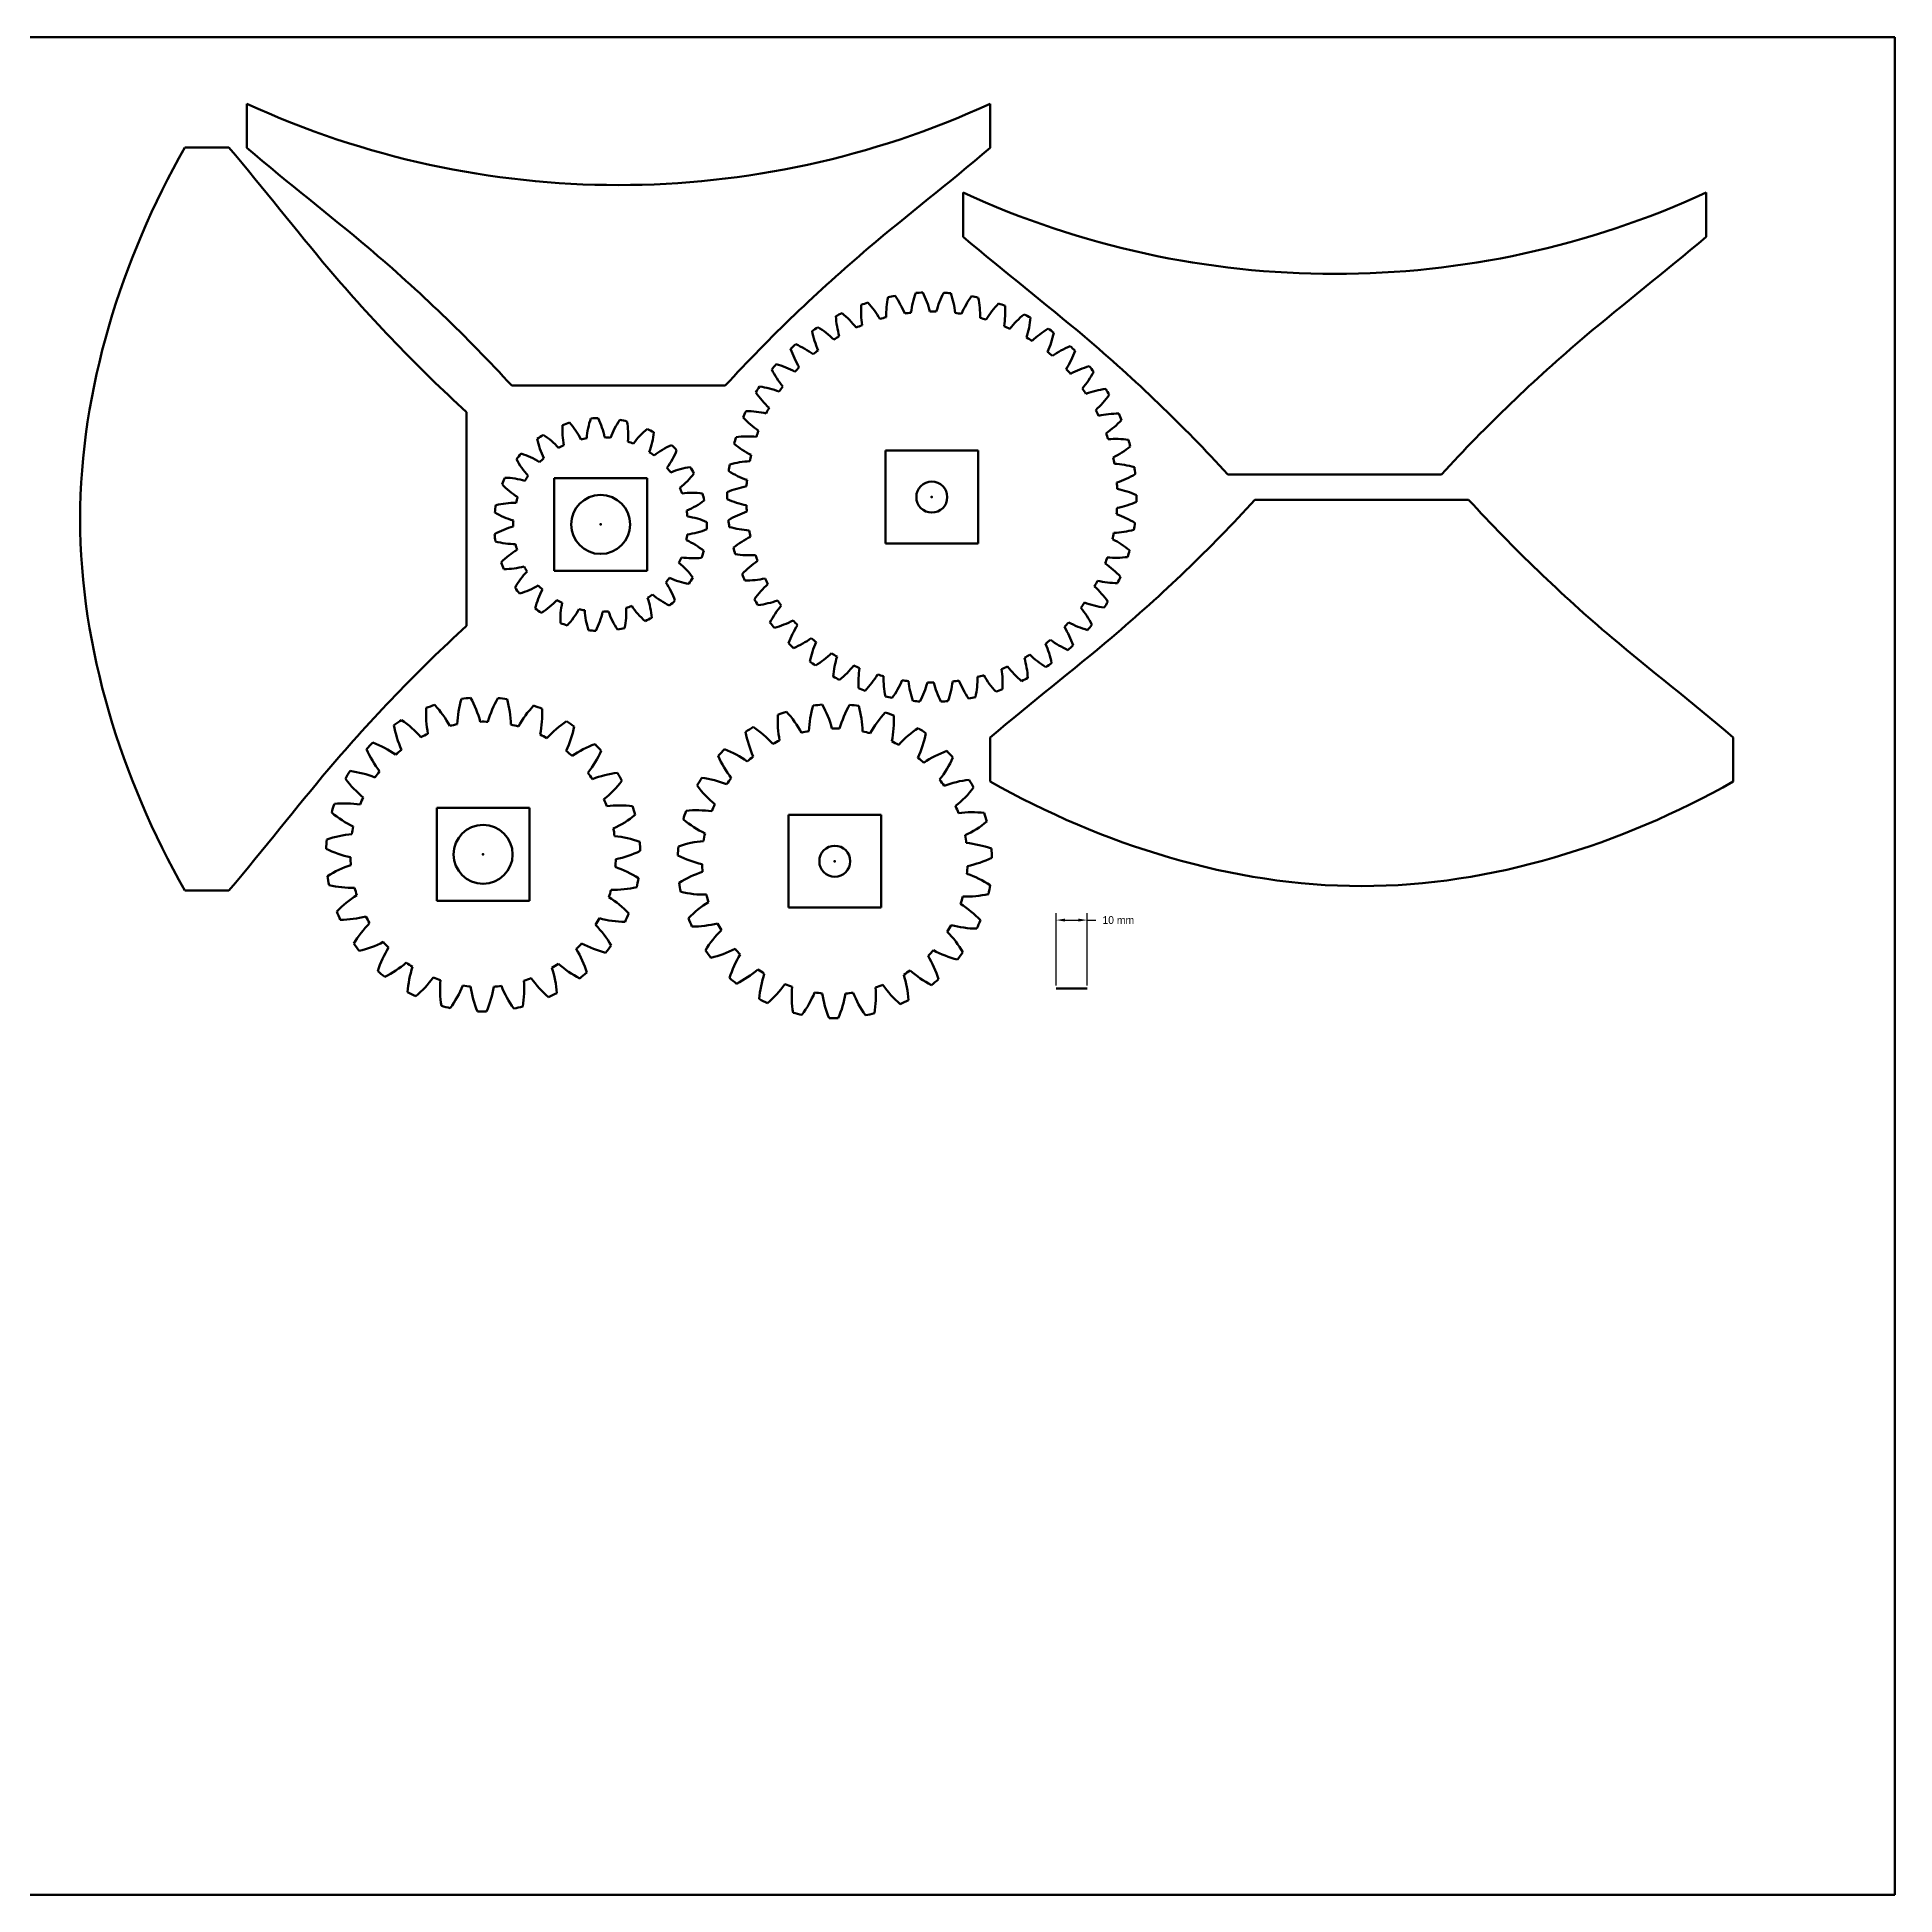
# Model space of a CAD drawing. Header units: millimetres. Extents: x -1406 to -206, y -702 to -102.
# Drawn here: x -806 to -206, y -702 to -102 of the extents above; entities that cross this region are included whole.
import ezdxf

# ---------------------------------------------------------------- set-up
doc = ezdxf.new("R2010")
doc.units = ezdxf.units.MM
doc.layers.add('Dimension', color=7, linetype='Continuous', true_color=0xffffff)
doc.layers.add('Layer1', color=3, linetype='Continuous', true_color=0x00ff00)
doc.dimstyles.new('RotatedDim1', dxfattribs={"dimtxt": 2.506, "dimasz": 2.837078, "dimexe": 2.2733, "dimexo": 0.90932, "dimtad": 0, "dimdec": 3, "dimtxsty": 'Standard', "dimcen": 2.5, "dimadec": 0, "dimazin": 0, "dimtfac": 1, "dimtdec": 3, "dimtmove": 0, "dimatfit": 3, "dimfxl": 1, "dimtzin": 0, "dimarcsym": 0})

# ---------------------------------------------------------------- blocks, each defined once
blk = doc.blocks.new('*D1')
at = {"layer": 'Defpoints', "color": 0}
for p in [(-466.47, -386.81), (-476.47, -408.86), (-466.47, -408.86)]:
    blk.add_point(p, dxfattribs=at)
at = {"layer": 'Dimension', "color": 0, "lineweight": -2, "ltscale": 25.4}
for p, q in [((-476.47, -407.95), (-476.47, -384.53)), ((-473.63, -386.81), (-469.31, -386.81)), ((-466.47, -407.95), (-466.47, -384.53)), ((-466.47, -386.81), (-463.63, -386.81))]:
    blk.add_line(p, q, dxfattribs=at)
at = {"layer": 'Dimension', "color": 0}
for points in [[(-473.63, -386.33), (-473.63, -387.28), (-476.47, -386.81)], [(-469.31, -387.28), (-469.31, -386.33), (-466.47, -386.81)]]:
    blk.add_solid(points, dxfattribs=at)
at = {"layer": 'Dimension', "color": 0, "lineweight": 106, "insert": (-456.39, -386.81), "char_height": 2.506, "attachment_point": 5}
blk.add_mtext('10 mm', dxfattribs=at)

msp = doc.modelspace()

# ---------------------------------------------------------------- linework, layer by layer
at = {"layer": 'Layer1', "color": 150, "lineweight": 106, "ltscale": 25.4, "true_color": 0x288cf0}
for p, q in [((-1405.5746, -101.6365), (-205.5746, -101.6365)), ((-205.5746, -101.6365), (-205.5746, -701.6365)), ((-531.6107, -265.1841), (-531.6107, -235.1841)), ((-531.6107, -235.1841), (-501.6107, -235.1841)), ((-501.6107, -235.1841), (-501.6107, -265.1841)), ((-638.6023, -274.0256), (-638.6023, -244.0256)), ((-638.6023, -244.0256), (-608.6023, -244.0256)), ((-608.6023, -244.0256), (-608.6023, -274.0256)), ((-501.6107, -265.1841), (-531.6107, -265.1841)), ((-608.6023, -274.0256), (-638.6023, -274.0256)), ((-676.5326, -380.5936), (-676.5326, -350.5936)), ((-676.5326, -350.5936), (-646.5326, -350.5936)), ((-646.5326, -350.5936), (-646.5326, -380.5936)), ((-562.9419, -382.7946), (-562.9419, -352.7946)), ((-562.9419, -352.7946), (-532.9419, -352.7946)), ((-532.9419, -352.7946), (-532.9419, -382.7946)), ((-646.5326, -380.5936), (-676.5326, -380.5936)), ((-532.9419, -382.7946), (-562.9419, -382.7946)), ((-205.5746, -701.6365), (-1405.5746, -701.6365))]:
    msp.add_line(p, q, dxfattribs=at)
at = {"layer": 'Layer1', "color": 22, "lineweight": 106, "ltscale": 25.4, "true_color": 0xd24532}
for p, q in [((-737.8076, -137.4086), (-737.8076, -123.1675)), ((-497.8076, -123.1675), (-497.8076, -137.4086)), ((-506.5021, -166.1006), (-506.5021, -151.8596)), ((-266.5021, -151.8596), (-266.5021, -166.1006)), ((-627.3076, -214.1913), (-652.3076, -214.1913)), ((-608.3076, -214.1913), (-627.3076, -214.1913)), ((-583.3076, -214.1913), (-608.3076, -214.1913)), ((-396.0021, -242.8833), (-421.0021, -242.8833)), ((-377.0021, -242.8833), (-396.0021, -242.8833)), ((-352.0021, -242.8833), (-377.0021, -242.8833))]:
    msp.add_line(p, q, dxfattribs=at)
at = {"layer": 'Layer1', "color": 5, "lineweight": 106, "ltscale": 25.4, "true_color": 0x0000ff}
for p, q in [((-757.9261, -137.2628), (-743.6851, -137.2628)), ((-666.9024, -222.7628), (-666.9024, -247.7628)), ((-666.9024, -247.7628), (-666.9024, -266.7628)), ((-412.2455, -251.0507), (-387.2455, -251.0507)), ((-387.2455, -251.0507), (-368.2455, -251.0507)), ((-368.2455, -251.0507), (-343.2455, -251.0507)), ((-666.9024, -266.7628), (-666.9024, -291.7628)), ((-497.7455, -342.0744), (-497.7455, -327.8334)), ((-257.7455, -327.8334), (-257.7455, -342.0744)), ((-743.6851, -377.2628), (-757.9261, -377.2628))]:
    msp.add_line(p, q, dxfattribs=at)
at = {"layer": 'Layer1', "color": 3, "lineweight": 106, "ltscale": 25.4, "true_color": 0x00ff00}
msp.add_line((-476.4711, -408.8621), (-466.4711, -408.8621), dxfattribs=at)
at = {"layer": 'Layer1', "color": 150, "lineweight": 106, "ltscale": 25.4, "true_color": 0x288cf0}
for centre, radius in [((-516.6107, -250.1841), 5), ((-623.6023, -259.0256), 9.525), ((-661.5326, -365.5936), 9.525), ((-547.9419, -367.7946), 5)]:
    msp.add_circle(centre, radius, dxfattribs=at)
at = {"layer": 'Layer1', "color": 22, "lineweight": 106, "ltscale": 25.4, "true_color": 0xd24532}
for centre in [(-617.8076, 138.0914), (-386.5021, 109.3994)]:
    msp.add_arc(centre, 287.5, 245.3300012, 294.6699988, dxfattribs=at)
at = {"layer": 'Layer1', "color": 7, "lineweight": 106, "ltscale": 25.4, "true_color": 0xffffff}
for centre, radius, start, end in [((-499.2746, -192.116), 32.1164, 168.2608696, 179.9659307), ((-516.6107, -250.1841), 66.125, 100.362881, 102.3194028), ((-554.9982, -203.2923), 32.1164, 22.7163531, 34.4214142), ((-491.5291, -195.0174), 32.1164, 160.4347826, 172.1398438), ((-516.6107, -250.1841), 66.125, 92.5367941, 94.4933158), ((-548.2556, -198.5019), 32.1164, 14.8902661, 26.5953273), ((-484.2509, -198.9465), 32.1164, 152.6086957, 164.3137568), ((-516.6107, -250.1841), 66.125, 84.7107071, 86.6672289), ((-540.9234, -194.6743), 32.1164, 7.0641792, 18.7692403), ((-477.5754, -203.8301), 32.1164, 144.7826087, 156.4876699), ((-516.6107, -250.1841), 66.125, 76.8846202, 78.8411419), ((-533.1384, -191.8808), 32.1164, 359.2380922, 10.9431534), ((-516.6107, -250.1841), 66.125, 116.0150549, 117.9715767), ((-515.584, -189.5921), 32.1164, 183.9130435, 195.6181046), ((-566.226, -215.388), 32.1164, 38.368527, 50.0735881), ((-507.343, -190.2962), 32.1164, 176.0869565, 187.7920177), ((-516.6107, -250.1841), 66.125, 108.188968, 110.1454897), ((-561.0258, -208.9561), 32.1164, 30.54244, 42.2475012), ((-516.6107, -250.1841), 59.9381, 96.4498375, 98.4063593), ((-516.6107, -250.1841), 59.9381, 88.6237506, 90.5802723), ((-516.6107, -250.1841), 59.9381, 80.7976636, 82.7541854), ((-471.6271, -209.5771), 32.1164, 136.9565217, 148.6615829), ((-516.6107, -250.1841), 66.125, 69.0585332, 71.0150549), ((-525.0455, -190.1733), 32.1164, 351.4120052, 3.1170664), ((-466.5168, -216.0806), 32.1164, 129.1304348, 140.8354959), ((-516.6107, -250.1841), 66.125, 61.2324462, 63.188968), ((-516.6107, -250.1841), 66.125, 123.8411419, 125.7976636), ((-523.8442, -190.0167), 32.1164, 191.7391304, 203.4441916), ((-570.5019, -222.468), 32.1164, 46.1946139, 57.8996751), ((-516.6107, -250.1841), 59.9381, 112.1020115, 114.0585332), ((-516.6107, -250.1841), 59.9381, 104.2759245, 106.2324462), ((-516.6107, -250.1841), 59.9381, 72.9715767, 74.9280984), ((-516.6107, -250.1841), 59.9381, 65.1454897, 67.1020115), ((-516.7955, -189.5837), 32.1164, 343.5859183, 355.2909794), ((-462.3396, -223.2194), 32.1164, 121.3043478, 133.009409), ((-508.542, -190.1229), 32.1164, 335.7598313, 347.4648925), ((-516.6107, -250.1841), 66.125, 53.4063593, 55.362881), ((-516.6107, -250.1841), 66.125, 131.6672289, 133.6237506), ((-531.9696, -191.562), 32.1164, 199.5652174, 211.2702785), ((-573.774, -230.0644), 32.1164, 54.0207009, 65.7257621), ((-516.6107, -250.1841), 59.9381, 127.7541854, 129.7107071), ((-516.6107, -250.1841), 59.9381, 119.9280984, 121.8846202), ((-516.6107, -250.1841), 59.9381, 57.3194028, 59.2759245), ((-516.6107, -250.1841), 59.9381, 49.4933158, 51.4498375), ((-459.1734, -230.8604), 32.1164, 113.4782609, 125.183322), ((-500.4388, -191.781), 32.1164, 327.9337444, 339.6388055), ((-516.6107, -250.1841), 66.125, 45.5802723, 47.5367941), ((-516.6107, -250.1841), 66.125, 139.4933158, 141.4498375), ((-539.8089, -194.1994), 32.1164, 207.3913043, 219.0963655), ((-575.9812, -238.0355), 32.1164, 61.8467879, 73.551849), ((-516.6107, -250.1841), 59.9381, 135.5802723, 137.5367941), ((-516.6107, -250.1841), 59.9381, 41.6672289, 43.6237506), ((-457.0771, -238.8615), 32.1164, 105.6521739, 117.3572351), ((-492.6369, -194.5271), 32.1164, 320.1076574, 331.8127186), ((-516.6107, -250.1841), 66.125, 37.7541854, 39.7107071), ((-516.6107, -250.1841), 66.125, 147.3194028, 149.2759245), ((-577.0824, -246.2329), 32.1164, 69.6728748, 81.377936), ((-516.6107, -250.1841), 59.9381, 143.4063593, 145.362881), ((-516.6107, -250.1841), 59.9381, 33.8411419, 35.7976636), ((-456.0899, -247.0734), 32.1164, 97.826087, 109.5311481), ((-516.6107, -250.1841), 66.125, 29.9280984, 31.8846202), ((-547.2161, -197.8797), 32.1164, 215.2173913, 226.9224525), ((-516.6107, -250.1841), 59.9381, 151.2324462, 153.188968), ((-485.2816, -198.3099), 32.1164, 312.2815705, 323.9866316), ((-611.4794, -228.5761), 24.4318, 176.0869565, 191.4745053), ((-623.6023, -259.0256), 34.3744, 106.9679746, 110.8810181), ((-651.8581, -242.4201), 24.4318, 26.3744874, 41.7620362), ((-603.7138, -232.976), 24.4318, 160.4347826, 175.8223314), ((-623.6023, -259.0256), 34.3744, 91.3158007, 95.2288442), ((-646.3302, -235.4126), 24.4318, 10.7223135, 26.1098623), ((-597.4232, -239.3078), 24.4318, 144.7826087, 160.1701574), ((-623.6023, -259.0256), 34.3744, 75.6636268, 79.5766703), ((-639.1167, -230.1563), 24.4318, 355.0701396, 10.4576883), ((-516.6107, -250.1841), 66.125, 155.1454897, 157.1020115), ((-554.0532, -202.5343), 32.1164, 223.0434783, 234.7485394), ((-577.0572, -254.504), 32.1164, 77.4989618, 89.2040229), ((-516.6107, -250.1841), 59.9381, 26.0150549, 27.9715767), ((-456.23, -255.3433), 32.1164, 90, 101.7050612), ((-478.5098, -203.059), 32.1164, 304.4554835, 316.1605447), ((-516.6107, -250.1841), 66.125, 22.1020115, 24.0585332), ((-623.6023, -259.0256), 34.3744, 122.6201485, 126.533192), ((-620.1441, -226.4346), 24.4318, 191.7391304, 207.1266792), ((-655.2904, -250.6592), 24.4318, 42.0266613, 57.4142101), ((-623.6023, -259.0256), 28.1875, 114.7940616, 118.707105), ((-623.6023, -259.0256), 28.1875, 99.1418876, 103.0549311), ((-623.6023, -259.0256), 28.1875, 83.4897137, 87.4027572), ((-623.6023, -259.0256), 28.1875, 67.8375398, 71.7505833), ((-593.0742, -247.102), 24.4318, 129.1304348, 144.5179835), ((-623.6023, -259.0256), 34.3744, 60.0114529, 63.9244963), ((-630.7525, -227.0411), 24.4318, 339.4179657, 354.8055144), ((-590.9893, -255.7806), 24.4318, 113.4782609, 128.8658096), ((-623.6023, -259.0256), 34.3744, 44.359279, 48.2723224), ((-516.6107, -250.1841), 66.125, 162.9715767, 164.9280984), ((-560.1927, -208.0765), 32.1164, 230.8695652, 242.5746264), ((-575.906, -262.6945), 32.1164, 85.3250487, 97.0301099), ((-516.6107, -250.1841), 59.9381, 159.0585332, 161.0150549), ((-516.6107, -250.1841), 59.9381, 18.188968, 20.1454897), ((-457.4949, -263.5171), 32.1164, 82.173913, 93.8789742), ((-472.4478, -208.686), 32.1164, 296.6293965, 308.3344577), ((-516.6107, -250.1841), 66.125, 14.2759245, 16.2324462), ((-623.6023, -259.0256), 34.3744, 138.2723224, 142.1853659), ((-629.0653, -226.7101), 24.4318, 207.3913043, 222.7788531), ((-656.3726, -259.5189), 24.4318, 57.6788352, 73.066384), ((-623.6023, -259.0256), 28.1875, 130.4462355, 134.359279), ((-623.6023, -259.0256), 28.1875, 52.1853659, 56.0984094), ((-621.8581, -226.298), 24.4318, 323.7657918, 339.1533405), ((-516.6107, -250.1841), 66.125, 170.7976636, 172.7541854), ((-573.6502, -270.6521), 32.1164, 93.1511357, 104.8561968), ((-516.6107, -250.1841), 59.9381, 166.8846202, 168.8411419), ((-516.6107, -250.1841), 59.9381, 10.362881, 12.3194028), ((-459.861, -271.4425), 32.1164, 74.3478261, 86.0528872), ((-623.6023, -259.0256), 34.3744, 153.9244963, 157.8375398), ((-655.0243, -268.3419), 24.4318, 73.3310092, 88.7185579), ((-623.6023, -259.0256), 28.1875, 146.0984094, 150.0114529), ((-623.6023, -259.0256), 28.1875, 36.533192, 40.4462355), ((-591.3232, -264.6998), 24.4318, 97.826087, 113.2136357), ((-613.093, -227.9823), 24.4318, 308.1136179, 323.5011666), ((-623.6023, -259.0256), 34.3744, 28.707105, 32.6201485), ((-565.5205, -214.4031), 32.1164, 238.6956522, 250.4007133), ((-516.6107, -250.1841), 59.9381, 174.7107071, 176.6672289), ((-467.2085, -215.086), 32.1164, 288.8033096, 300.5083707), ((-516.6107, -250.1841), 59.9381, 2.5367941, 4.4933158), ((-516.6107, -250.1841), 66.125, 6.4498375, 8.4063593), ((-637.5813, -229.3824), 24.4318, 223.0434783, 238.431027), ((-623.6023, -259.0256), 28.1875, 161.7505833, 165.6636268), ((-623.6023, -259.0256), 28.1875, 20.8810181, 24.7940616), ((-594.0511, -273.1981), 24.4318, 82.173913, 97.5614618), ((-605.1073, -231.9688), 24.4318, 292.4614439, 307.8489927), ((-623.6023, -259.0256), 34.3744, 13.0549311, 16.9679746), ((-516.6107, -250.1841), 66.125, 178.6237506, 180.5802723), ((-569.9371, -221.3963), 32.1164, 246.5217391, 258.2268003), ((-570.3319, -278.2283), 32.1164, 100.9772226, 112.6822838), ((-462.8895, -222.1399), 32.1164, 280.9772226, 292.6822838), ((-463.2843, -278.9719), 32.1164, 66.5217391, 78.2268003), ((-516.6107, -250.1841), 66.125, 358.6237506, 0.5802723), ((-623.6023, -259.0256), 34.3744, 169.5766703, 173.4897137), ((-645.0606, -234.2531), 24.4318, 238.6956522, 254.0832009), ((-651.3455, -276.474), 24.4318, 88.9831831, 104.3707318), ((-623.6023, -259.0256), 28.1875, 177.4027572, 181.3158007), ((-623.6023, -259.0256), 28.1875, 5.2288442, 9.1418876), ((-598.9706, -280.6454), 24.4318, 66.5217391, 81.9092879), ((-566.0128, -285.2821), 32.1164, 108.8033096, 120.5083707), ((-516.6107, -250.1841), 66.125, 186.4498375, 188.4063593), ((-516.6107, -250.1841), 59.9381, 182.5367941, 184.4933158), ((-516.6107, -250.1841), 59.9381, 354.7107071, 356.6672289), ((-467.7009, -285.965), 32.1164, 58.6956522, 70.4007133), ((-645.6092, -283.312), 24.4318, 104.635357, 120.0229057), ((-623.6023, -259.0256), 34.3744, 185.2288442, 189.1418876), ((-623.6023, -259.0256), 28.1875, 349.5766703, 353.4897137), ((-598.4933, -237.962), 24.4318, 276.80927, 292.1968188), ((-623.6023, -259.0256), 34.3744, 357.4027572, 1.3158007), ((-573.3603, -228.9257), 32.1164, 254.3478261, 266.0528872), ((-560.7735, -291.6822), 32.1164, 116.6293965, 128.3344577), ((-516.6107, -250.1841), 59.9381, 190.362881, 192.3194028), ((-516.6107, -250.1841), 59.9381, 346.8846202, 348.8411419), ((-473.0286, -292.2917), 32.1164, 50.8695652, 62.5746264), ((-459.5712, -229.7161), 32.1164, 273.1511357, 284.8561968), ((-516.6107, -250.1841), 66.125, 350.7976636, 352.7541854), ((-650.9484, -240.9612), 24.4318, 254.3478261, 269.7353748), ((-638.2408, -288.3488), 24.4318, 120.2875309, 135.6750796), ((-623.6023, -259.0256), 28.1875, 193.0549311, 196.9679746), ((-623.6023, -259.0256), 28.1875, 333.9244963, 337.8375398), ((-593.7415, -245.5174), 24.4318, 261.1570961, 276.5446449), ((-605.717, -286.4892), 24.4318, 50.8695652, 66.257114), ((-623.6023, -259.0256), 34.3744, 341.7505833, 345.6636268), ((-516.6107, -250.1841), 66.125, 194.2759245, 196.2324462), ((-575.7265, -236.8511), 32.1164, 262.173913, 273.8789742), ((-516.6107, -250.1841), 59.9381, 198.188968, 200.1454897), ((-516.6107, -250.1841), 59.9381, 339.0585332, 341.0150549), ((-457.3154, -237.6736), 32.1164, 265.3250487, 277.0301099), ((-516.6107, -250.1841), 66.125, 342.9715767, 344.9280984), ((-623.6023, -259.0256), 34.3744, 200.8810181, 204.7940616), ((-654.8081, -249.0089), 24.4318, 270, 285.3875487), ((-629.7866, -291.2108), 24.4318, 135.9397048, 151.3272536), ((-623.6023, -259.0256), 28.1875, 208.707105, 212.6201485), ((-613.7898, -290.2962), 24.4318, 35.2173913, 50.60494), ((-554.7115, -297.3091), 32.1164, 124.4554835, 136.1605447), ((-516.6107, -250.1841), 66.125, 202.1020115, 204.0585332), ((-479.1682, -297.8339), 32.1164, 43.0434783, 54.7485394), ((-516.6107, -250.1841), 66.125, 335.1454897, 337.1020115), ((-623.6023, -259.0256), 34.3744, 216.533192, 220.4462355), ((-656.3533, -257.7996), 24.4318, 285.6521739, 301.0397227), ((-620.8738, -291.6858), 24.4318, 151.5918787, 166.9794275), ((-623.6023, -259.0256), 28.1875, 224.359279, 228.2723224), ((-623.6023, -259.0256), 28.1875, 302.6201485, 306.533192), ((-591.0701, -262.9991), 24.4318, 229.8527483, 245.240297), ((-623.6023, -259.0256), 28.1875, 318.2723224, 322.1853659), ((-622.5904, -291.784), 24.4318, 19.5652174, 34.9527661), ((-591.2044, -254.0747), 24.4318, 245.5049222, 260.8924709), ((-623.6023, -259.0256), 34.3744, 326.0984094, 330.0114529), ((-576.9914, -245.0249), 32.1164, 270, 281.7050612), ((-547.9398, -302.0583), 32.1164, 132.2815705, 143.9866316), ((-516.6107, -250.1841), 59.9381, 206.0150549, 207.9715767), ((-516.6107, -250.1841), 59.9381, 331.2324462, 333.188968), ((-486.0052, -302.4885), 32.1164, 35.2173913, 46.9224525), ((-456.1641, -245.8642), 32.1164, 257.4989618, 269.2040229), ((-623.6023, -259.0256), 34.3744, 232.1853659, 236.0984094), ((-655.4696, -266.6812), 24.4318, 301.3043478, 316.6918966), ((-623.6023, -259.0256), 28.1875, 240.0114529, 243.9244963), ((-612.1634, -289.7386), 24.4318, 167.2440526, 182.6316014), ((-652.2224, -274.995), 24.4318, 316.9565217, 332.3440705), ((-623.6023, -259.0256), 28.1875, 255.6636268, 259.5766703), ((-604.3013, -285.5135), 24.4318, 182.8962266, 198.2837753), ((-646.8526, -282.1244), 24.4318, 332.6086957, 347.9962444), ((-623.6023, -259.0256), 28.1875, 271.3158007, 275.2288442), ((-597.8707, -279.3239), 24.4318, 198.5484005, 213.9359492), ((-639.7584, -287.5407), 24.4318, 348.2608696, 3.6484183), ((-623.6023, -259.0256), 28.1875, 286.9679746, 290.8810181), ((-593.3485, -271.6289), 24.4318, 214.2005744, 229.5881231), ((-631.466, -290.8422), 24.4318, 3.9130435, 19.3005922), ((-623.6023, -259.0256), 34.3744, 310.4462355, 314.359279), ((-516.6107, -250.1841), 66.125, 209.9280984, 211.8846202), ((-577.1315, -253.2948), 32.1164, 277.826087, 289.5311481), ((-540.5844, -305.8411), 32.1164, 140.1076574, 151.8127186), ((-516.6107, -250.1841), 59.9381, 213.8411419, 215.7976636), ((-516.6107, -250.1841), 59.9381, 323.4063593, 325.362881), ((-493.4124, -306.1688), 32.1164, 27.3913043, 39.0963655), ((-456.1389, -254.1352), 32.1164, 249.6728748, 261.377936), ((-516.6107, -250.1841), 66.125, 327.3194028, 329.2759245), ((-623.6023, -259.0256), 34.3744, 247.8375398, 251.7505833), ((-623.6023, -259.0256), 34.3744, 263.4897137, 267.4027572), ((-623.6023, -259.0256), 34.3744, 279.1418876, 283.0549311), ((-623.6023, -259.0256), 34.3744, 294.7940616, 298.707105), ((-516.6107, -250.1841), 66.125, 217.7541854, 219.7107071), ((-576.1442, -261.5067), 32.1164, 285.6521739, 297.3572351), ((-532.7825, -308.5871), 32.1164, 147.9337444, 159.6388055), ((-516.6107, -250.1841), 59.9381, 221.6672289, 223.6237506), ((-516.6107, -250.1841), 59.9381, 315.5802723, 317.5367941), ((-501.2517, -308.8062), 32.1164, 19.5652174, 31.2702785), ((-457.2402, -262.3327), 32.1164, 241.8467879, 253.551849), ((-516.6107, -250.1841), 66.125, 319.4933158, 321.4498375), ((-516.6107, -250.1841), 66.125, 225.5802723, 227.5367941), ((-574.0479, -269.5077), 32.1164, 293.4782609, 305.183322), ((-524.6793, -310.2452), 32.1164, 155.7598313, 167.4648925), ((-516.6107, -250.1841), 59.9381, 229.4933158, 231.4498375), ((-516.6107, -250.1841), 59.9381, 307.7541854, 309.7107071), ((-509.3771, -310.3515), 32.1164, 11.7391304, 23.4441916), ((-459.4474, -270.3038), 32.1164, 234.0207009, 245.7257621), ((-516.6107, -250.1841), 66.125, 311.6672289, 313.6237506), ((-516.6107, -250.1841), 66.125, 233.4063593, 235.362881), ((-570.8817, -277.1488), 32.1164, 301.3043478, 313.009409), ((-516.6107, -250.1841), 59.9381, 237.3194028, 239.2759245), ((-516.4259, -310.7845), 32.1164, 163.5859183, 175.2909794), ((-566.7046, -284.2876), 32.1164, 309.1304348, 320.8354959), ((-516.6107, -250.1841), 59.9381, 245.1454897, 247.1020115), ((-508.1758, -310.1949), 32.1164, 171.4120052, 183.1170664), ((-516.6107, -250.1841), 59.9381, 292.1020115, 294.0585332), ((-525.8784, -310.0719), 32.1164, 356.0869565, 7.7920177), ((-466.9954, -284.9802), 32.1164, 218.368527, 230.0735881), ((-516.6107, -250.1841), 59.9381, 299.9280984, 301.8846202), ((-517.6373, -310.7761), 32.1164, 3.9130435, 15.6181046), ((-462.7194, -277.9001), 32.1164, 226.1946139, 237.8996751), ((-516.6107, -250.1841), 66.125, 303.8411419, 305.7976636), ((-516.6107, -250.1841), 66.125, 241.2324462, 243.188968), ((-516.6107, -250.1841), 66.125, 249.0585332, 251.0150549), ((-561.5942, -290.791), 32.1164, 316.9565217, 328.6615829), ((-516.6107, -250.1841), 59.9381, 252.9715767, 254.9280984), ((-500.0829, -308.4874), 32.1164, 179.2380922, 190.9431534), ((-555.6459, -296.5381), 32.1164, 324.7826087, 336.4876699), ((-516.6107, -250.1841), 59.9381, 260.7976636, 262.7541854), ((-492.2979, -305.6938), 32.1164, 187.0641792, 198.7692403), ((-548.9705, -301.4216), 32.1164, 332.6086957, 344.3137568), ((-516.6107, -250.1841), 59.9381, 268.6237506, 270.5802723), ((-484.9658, -301.8662), 32.1164, 194.8902661, 206.5953273), ((-541.6922, -305.3507), 32.1164, 340.4347826, 352.1398438), ((-516.6107, -250.1841), 59.9381, 276.4498375, 278.4063593), ((-478.2231, -297.0759), 32.1164, 202.7163531, 214.4214142), ((-533.9468, -308.2522), 32.1164, 348.2608696, 359.9659307), ((-516.6107, -250.1841), 59.9381, 284.2759245, 286.2324462), ((-472.1956, -291.412), 32.1164, 210.54244, 222.2475012), ((-516.6107, -250.1841), 66.125, 296.0150549, 297.9715767), ((-661.5326, -365.5936), 50.7402, 107.9183882, 111.2517216), ((-701.7857, -339.8977), 33.4252, 28.2046306, 42.5034431), ((-636.5018, -324.9236), 33.4252, 163.3333333, 177.6321458), ((-661.5326, -365.5936), 50.7402, 94.5850549, 97.9183882), ((-694.7748, -331.3073), 33.4252, 14.8712973, 29.1701098), ((-627.7973, -331.7924), 33.4252, 150, 164.2988125), ((-661.5326, -365.5936), 50.7402, 81.2517216, 84.5850549), ((-685.9718, -324.5654), 33.4252, 1.537964, 15.8367765), ((-620.9116, -340.4834), 33.4252, 136.6666667, 150.9654791), ((-661.5326, -365.5936), 50.7402, 67.9183882, 71.2517216), ((-522.911, -327.1246), 33.4252, 163.3333333, 177.6321458), ((-547.9419, -367.7946), 50.7402, 94.5850549, 97.9183882), ((-581.184, -333.5083), 33.4252, 14.8712973, 29.1701098), ((-514.2065, -333.9934), 33.4252, 150, 164.2988125), ((-547.9419, -367.7946), 50.7402, 81.2517216, 84.5850549), ((-572.381, -326.7663), 33.4252, 1.537964, 15.8367765), ((-516.6107, -250.1841), 66.125, 256.8846202, 258.8411419), ((-516.6107, -250.1841), 66.125, 264.7107071, 266.6672289), ((-516.6107, -250.1841), 66.125, 272.5367941, 274.4933158), ((-516.6107, -250.1841), 66.125, 280.362881, 282.3194028), ((-516.6107, -250.1841), 66.125, 288.188968, 290.1454897), ((-661.5326, -365.5936), 50.7402, 121.2517216, 124.5850549), ((-657.4169, -318.0158), 33.4252, 190, 204.2988125), ((-706.6266, -349.8734), 33.4252, 41.537964, 55.8367765), ((-646.5556, -320.2474), 33.4252, 176.6666667, 190.9654791), ((-661.5326, -365.5936), 42.875, 101.2517216, 104.5850549), ((-661.5326, -365.5936), 42.875, 87.9183882, 91.2517216), ((-661.5326, -365.5936), 42.875, 74.5850549, 77.9183882), ((-675.8513, -320.0352), 33.4252, 348.2046306, 2.5034431), ((-616.2157, -350.5281), 33.4252, 123.3333333, 137.6321458), ((-661.5326, -365.5936), 50.7402, 54.5850549, 57.9183882), ((-532.9648, -322.4484), 33.4252, 176.6666667, 190.9654791), ((-547.9419, -367.7946), 50.7402, 107.9183882, 111.2517216), ((-588.195, -342.0987), 33.4252, 28.2046306, 42.5034431), ((-507.3208, -342.6844), 33.4252, 136.6666667, 150.9654791), ((-547.9419, -367.7946), 50.7402, 67.9183882, 71.2517216), ((-562.2605, -322.2362), 33.4252, 348.2046306, 2.5034431), ((-661.5326, -365.5936), 50.7402, 134.5850549, 137.9183882), ((-709.0364, -360.6965), 33.4252, 54.8712973, 69.1701098), ((-661.5326, -365.5936), 42.875, 114.5850549, 117.9183882), ((-661.5326, -365.5936), 42.875, 61.2517216, 64.5850549), ((-664.9589, -317.9611), 33.4252, 334.8712973, 349.1701098), ((-613.9629, -361.385), 33.4252, 110, 124.2988125), ((-661.5326, -365.5936), 50.7402, 41.2517216, 44.5850549), ((-547.9419, -367.7946), 50.7402, 121.2517216, 124.5850549), ((-543.8261, -320.2167), 33.4252, 190, 204.2988125), ((-593.0358, -352.0743), 33.4252, 41.537964, 55.8367765), ((-547.9419, -367.7946), 42.875, 114.5850549, 117.9183882), ((-547.9419, -367.7946), 42.875, 101.2517216, 104.5850549), ((-547.9419, -367.7946), 42.875, 87.9183882, 91.2517216), ((-547.9419, -367.7946), 42.875, 74.5850549, 77.9183882), ((-547.9419, -367.7946), 42.875, 61.2517216, 64.5850549), ((-502.6249, -352.7291), 33.4252, 123.3333333, 137.6321458), ((-551.3681, -320.1621), 33.4252, 334.8712973, 349.1701098), ((-547.9419, -367.7946), 50.7402, 54.5850549, 57.9183882), ((-668.5, -318.3491), 33.4252, 203.3333333, 217.6321458), ((-661.5326, -365.5936), 42.875, 127.9183882, 131.2517216), ((-661.5326, -365.5936), 42.875, 47.9183882, 51.2517216), ((-653.8817, -318.4549), 33.4252, 321.537964, 335.8367765), ((-547.9419, -367.7946), 50.7402, 134.5850549, 137.9183882), ((-554.9092, -320.55), 33.4252, 203.3333333, 217.6321458), ((-595.4456, -362.8974), 33.4252, 54.8712973, 69.1701098), ((-547.9419, -367.7946), 42.875, 127.9183882, 131.2517216), ((-547.9419, -367.7946), 42.875, 47.9183882, 51.2517216), ((-500.3721, -363.586), 33.4252, 110, 124.2988125), ((-540.2909, -320.6559), 33.4252, 321.537964, 335.8367765), ((-547.9419, -367.7946), 50.7402, 41.2517216, 44.5850549), ((-661.5326, -365.5936), 50.7402, 147.9183882, 151.2517216), ((-679.2075, -321.2293), 33.4252, 216.6666667, 230.9654791), ((-708.8853, -371.7836), 33.4252, 68.2046306, 82.5034431), ((-661.5326, -365.5936), 42.875, 141.2517216, 144.5850549), ((-661.5326, -365.5936), 42.875, 34.5850549, 37.9183882), ((-614.2746, -372.4688), 33.4252, 96.6666667, 110.9654791), ((-643.217, -321.49), 33.4252, 308.2046306, 322.5034431), ((-661.5326, -365.5936), 50.7402, 27.9183882, 31.2517216), ((-547.9419, -367.7946), 50.7402, 147.9183882, 151.2517216), ((-595.2945, -373.9846), 33.4252, 68.2046306, 82.5034431), ((-547.9419, -367.7946), 42.875, 141.2517216, 144.5850549), ((-547.9419, -367.7946), 42.875, 34.5850549, 37.9183882), ((-500.6838, -374.6698), 33.4252, 96.6666667, 110.9654791), ((-547.9419, -367.7946), 50.7402, 27.9183882, 31.2517216), ((-661.5326, -365.5936), 42.875, 154.5850549, 157.9183882), ((-661.5326, -365.5936), 42.875, 21.2517216, 24.5850549), ((-565.6168, -323.4303), 33.4252, 216.6666667, 230.9654791), ((-529.6262, -323.691), 33.4252, 308.2046306, 322.5034431), ((-661.5326, -365.5936), 50.7402, 161.2517216, 164.5850549), ((-688.9622, -326.5013), 33.4252, 230, 244.2988125), ((-706.1814, -382.537), 33.4252, 81.537964, 95.8367765), ((-617.134, -383.1819), 33.4252, 83.3333333, 97.6321458), ((-633.5397, -326.9027), 33.4252, 294.8712973, 309.1701098), ((-661.5326, -365.5936), 50.7402, 14.5850549, 17.9183882), ((-547.9419, -367.7946), 50.7402, 161.2517216, 164.5850549), ((-592.5906, -384.738), 33.4252, 81.537964, 95.8367765), ((-547.9419, -367.7946), 42.875, 154.5850549, 157.9183882), ((-547.9419, -367.7946), 42.875, 21.2517216, 24.5850549), ((-503.5432, -385.3829), 33.4252, 83.3333333, 97.6321458), ((-547.9419, -367.7946), 50.7402, 14.5850549, 17.9183882), ((-701.0704, -392.377), 33.4252, 94.8712973, 109.1701098), ((-661.5326, -365.5936), 42.875, 167.9183882, 171.2517216), ((-661.5326, -365.5936), 42.875, 7.9183882, 11.2517216), ((-622.3869, -392.9469), 33.4252, 70, 84.2988125), ((-575.3714, -328.7023), 33.4252, 230, 244.2988125), ((-547.9419, -367.7946), 42.875, 167.9183882, 171.2517216), ((-519.9489, -329.1036), 33.4252, 294.8712973, 309.1701098), ((-547.9419, -367.7946), 42.875, 7.9183882, 11.2517216), ((-661.5326, -365.5936), 50.7402, 174.5850549, 177.9183882), ((-697.2382, -333.8807), 33.4252, 243.3333333, 257.6321458), ((-625.3715, -334.4012), 33.4252, 281.537964, 295.8367765), ((-661.5326, -365.5936), 50.7402, 1.2517216, 4.5850549), ((-547.9419, -367.7946), 50.7402, 174.5850549, 177.9183882), ((-583.6474, -336.0817), 33.4252, 243.3333333, 257.6321458), ((-587.4797, -394.578), 33.4252, 94.8712973, 109.1701098), ((-508.7961, -395.1478), 33.4252, 70, 84.2988125), ((-547.9419, -367.7946), 50.7402, 1.2517216, 4.5850549), ((-693.828, -400.7731), 33.4252, 108.2046306, 122.5034431), ((-661.5326, -365.5936), 42.875, 181.2517216, 184.5850549), ((-661.5326, -365.5936), 42.875, 354.5850549, 357.9183882), ((-629.7502, -401.2372), 33.4252, 56.6666667, 70.9654791), ((-580.2372, -402.9741), 33.4252, 108.2046306, 122.5034431), ((-547.9419, -367.7946), 42.875, 181.2517216, 184.5850549), ((-547.9419, -367.7946), 42.875, 354.5850549, 357.9183882), ((-516.1594, -403.4382), 33.4252, 56.6666667, 70.9654791), ((-511.7808, -336.6022), 33.4252, 281.537964, 295.8367765), ((-661.5326, -365.5936), 50.7402, 187.9183882, 191.2517216), ((-703.5892, -342.9698), 33.4252, 256.6666667, 270.9654791), ((-661.5326, -365.5936), 42.875, 194.5850549, 197.9183882), ((-661.5326, -365.5936), 42.875, 341.2517216, 344.5850549), ((-619.1528, -343.5813), 33.4252, 268.2046306, 282.5034431), ((-661.5326, -365.5936), 50.7402, 347.9183882, 351.2517216), ((-547.9419, -367.7946), 50.7402, 187.9183882, 191.2517216), ((-589.9984, -345.1708), 33.4252, 256.6666667, 270.9654791), ((-547.9419, -367.7946), 50.7402, 347.9183882, 351.2517216), ((-684.8445, -407.2727), 33.4252, 121.537964, 135.8367765), ((-661.5326, -365.5936), 50.7402, 201.2517216, 204.5850549), ((-638.8269, -407.6059), 33.4252, 43.3333333, 57.6321458), ((-571.2537, -409.4736), 33.4252, 121.537964, 135.8367765), ((-547.9419, -367.7946), 42.875, 194.5850549, 197.9183882), ((-547.9419, -367.7946), 42.875, 341.2517216, 344.5850549), ((-525.2361, -409.8069), 33.4252, 43.3333333, 57.6321458), ((-505.562, -345.7823), 33.4252, 268.2046306, 282.5034431), ((-707.673, -353.2785), 33.4252, 270, 284.2988125), ((-674.6043, -411.5253), 33.4252, 134.8712973, 149.1701098), ((-661.5326, -365.5936), 42.875, 207.9183882, 211.2517216), ((-661.5326, -365.5936), 42.875, 327.9183882, 331.2517216), ((-649.1276, -411.7098), 33.4252, 30, 44.2988125), ((-615.2188, -353.9481), 33.4252, 254.8712973, 269.1701098), ((-661.5326, -365.5936), 50.7402, 334.5850549, 337.9183882), ((-547.9419, -367.7946), 50.7402, 201.2517216, 204.5850549), ((-594.0822, -355.4795), 33.4252, 270, 284.2988125), ((-547.9419, -367.7946), 42.875, 207.9183882, 211.2517216), ((-547.9419, -367.7946), 42.875, 327.9183882, 331.2517216), ((-501.628, -356.1491), 33.4252, 254.8712973, 269.1701098), ((-547.9419, -367.7946), 50.7402, 334.5850549, 337.9183882), ((-661.5326, -365.5936), 50.7402, 214.5850549, 217.9183882), ((-709.2693, -364.2512), 33.4252, 283.3333333, 297.6321458), ((-663.6594, -413.3017), 33.4252, 148.2046306, 162.5034431), ((-661.5326, -365.5936), 42.875, 221.2517216, 224.5850549), ((-661.5326, -365.5936), 42.875, 314.5850549, 317.9183882), ((-613.7816, -364.9427), 33.4252, 241.537964, 255.8367765), ((-661.5326, -365.5936), 50.7402, 321.2517216, 324.5850549), ((-561.0135, -413.7263), 33.4252, 134.8712973, 149.1701098), ((-535.5368, -413.9108), 33.4252, 30, 44.2988125), ((-708.2921, -375.2962), 33.4252, 296.6666667, 310.9654791), ((-661.5326, -365.5936), 42.875, 234.5850549, 237.9183882), ((-652.5998, -412.5062), 33.4252, 161.537964, 175.8367765), ((-661.5326, -365.5936), 42.875, 301.2517216, 304.5850549), ((-614.9186, -375.9724), 33.4252, 228.2046306, 242.5034431), ((-660.0971, -413.3275), 33.4252, 16.6666667, 30.9654791), ((-547.9419, -367.7946), 50.7402, 214.5850549, 217.9183882), ((-595.6785, -366.4522), 33.4252, 283.3333333, 297.6321458), ((-550.0686, -415.5027), 33.4252, 148.2046306, 162.5034431), ((-547.9419, -367.7946), 42.875, 221.2517216, 224.5850549), ((-547.9419, -367.7946), 42.875, 314.5850549, 317.9183882), ((-546.5063, -415.5285), 33.4252, 16.6666667, 30.9654791), ((-500.1908, -367.1437), 33.4252, 241.537964, 255.8367765), ((-547.9419, -367.7946), 50.7402, 321.2517216, 324.5850549), ((-661.5326, -365.5936), 50.7402, 227.9183882, 231.2517216), ((-704.7941, -385.8181), 33.4252, 310, 324.2988125), ((-661.5326, -365.5936), 42.875, 247.9183882, 251.2517216), ((-642.0218, -409.1816), 33.4252, 174.8712973, 189.1701098), ((-698.9639, -395.2498), 33.4252, 323.3333333, 337.6321458), ((-661.5326, -365.5936), 42.875, 261.2517216, 264.5850549), ((-681.6728, -408.8945), 33.4252, 350, 4.2988125), ((-661.5326, -365.5936), 42.875, 287.9183882, 291.2517216), ((-618.5686, -386.4426), 33.4252, 214.8712973, 229.1701098), ((-671.144, -412.3719), 33.4252, 3.3333333, 17.6321458), ((-661.5326, -365.5936), 50.7402, 307.9183882, 311.2517216), ((-547.9419, -367.7946), 50.7402, 227.9183882, 231.2517216), ((-594.7013, -377.4972), 33.4252, 296.6666667, 310.9654791), ((-547.9419, -367.7946), 42.875, 234.5850549, 237.9183882), ((-539.009, -414.7072), 33.4252, 161.537964, 175.8367765), ((-591.2034, -388.0191), 33.4252, 310, 324.2988125), ((-547.9419, -367.7946), 42.875, 247.9183882, 251.2517216), ((-547.9419, -367.7946), 42.875, 287.9183882, 291.2517216), ((-504.9778, -388.6436), 33.4252, 214.8712973, 229.1701098), ((-547.9419, -367.7946), 42.875, 301.2517216, 304.5850549), ((-557.5532, -414.5729), 33.4252, 3.3333333, 17.6321458), ((-501.3278, -378.1734), 33.4252, 228.2046306, 242.5034431), ((-547.9419, -367.7946), 50.7402, 307.9183882, 311.2517216), ((-661.5326, -365.5936), 50.7402, 241.2517216, 244.5850549), ((-632.4956, -403.5072), 33.4252, 188.2046306, 202.5034431), ((-691.1158, -403.0826), 33.4252, 336.6666667, 350.9654791), ((-661.5326, -365.5936), 42.875, 274.5850549, 277.9183882), ((-624.5348, -395.7888), 33.4252, 201.537964, 215.8367765), ((-661.5326, -365.5936), 50.7402, 294.5850549, 297.9183882), ((-547.9419, -367.7946), 50.7402, 241.2517216, 244.5850549), ((-528.431, -411.3826), 33.4252, 174.8712973, 189.1701098), ((-585.3731, -397.4508), 33.4252, 323.3333333, 337.6321458), ((-547.9419, -367.7946), 42.875, 261.2517216, 264.5850549), ((-518.9048, -405.7082), 33.4252, 188.2046306, 202.5034431), ((-577.525, -405.2836), 33.4252, 336.6666667, 350.9654791), ((-547.9419, -367.7946), 42.875, 274.5850549, 277.9183882), ((-510.944, -397.9898), 33.4252, 201.537964, 215.8367765), ((-568.082, -411.0954), 33.4252, 350, 4.2988125), ((-547.9419, -367.7946), 50.7402, 294.5850549, 297.9183882), ((-661.5326, -365.5936), 50.7402, 254.5850549, 257.9183882), ((-661.5326, -365.5936), 50.7402, 267.9183882, 271.2517216), ((-661.5326, -365.5936), 50.7402, 281.2517216, 284.5850549), ((-547.9419, -367.7946), 50.7402, 254.5850549, 257.9183882), ((-547.9419, -367.7946), 50.7402, 267.9183882, 271.2517216), ((-547.9419, -367.7946), 50.7402, 281.2517216, 284.5850549)]:
    msp.add_arc(centre, radius, start, end, dxfattribs=at)
at = {"layer": 'Layer1', "color": 5, "lineweight": 106, "ltscale": 25.4, "true_color": 0x0000ff}
for points, knots in [([(-757.9261, -377.2628), (-778.3019, -341.0488), (-805.0682, -257.2628), (-778.3019, -173.4768), (-757.9261, -137.2628)], [76.92345406, 76.92345406, 76.92345406, 76.92345406, 89.38927607, 101.8550951, 101.8550951, 101.8550951, 101.8550951]), ([(-743.6851, -137.2628), (-732.1005, -150.8176), (-709.0072, -180.922), (-682.6551, -208.3022), (-666.9024, -222.7628)], [103.27919799, 103.27919799, 103.27919799, 103.27919799, 108.2285398, 114.64360292, 114.64360292, 114.64360292, 114.64360292]), ([(-497.7455, -327.8334), (-484.1907, -316.2488), (-454.0863, -293.1555), (-426.7061, -266.8034), (-412.2455, -251.0507)], [103.27919799, 103.27919799, 103.27919799, 103.27919799, 108.2285398, 114.64360292, 114.64360292, 114.64360292, 114.64360292]), ([(-343.2455, -251.0507), (-328.7849, -266.8034), (-301.4048, -293.1555), (-271.3003, -316.2488), (-257.7455, -327.8334)], [121.54360292, 121.54360292, 121.54360292, 121.54360292, 127.95866671, 132.90800785, 132.90800785, 132.90800785, 132.90800785]), ([(-666.9024, -291.7628), (-682.6551, -306.2234), (-709.0072, -333.6035), (-732.1005, -363.708), (-743.6851, -377.2628)], [121.54360292, 121.54360292, 121.54360292, 121.54360292, 127.95866671, 132.90800785, 132.90800785, 132.90800785, 132.90800785]), ([(-257.7455, -342.0744), (-293.9595, -362.4502), (-377.7455, -389.2166), (-461.5315, -362.4503), (-497.7455, -342.0744)], [76.92345406, 76.92345406, 76.92345406, 76.92345406, 89.38927607, 101.8550951, 101.8550951, 101.8550951, 101.8550951])]:
    msp.add_open_spline(points, degree=3, knots=knots, dxfattribs=at)
at = {"layer": 'Layer1', "color": 22, "lineweight": 106, "ltscale": 25.4, "true_color": 0xd24532}
for points, knots in [([(-652.3076, -214.1913), (-666.7681, -198.4386), (-694.1483, -172.0865), (-724.2527, -148.9932), (-737.8076, -137.4086)], [121.36989248, 121.36989248, 121.36989248, 121.36989248, 127.78495626, 132.73429741, 132.73429741, 132.73429741, 132.73429741]), ([(-497.8076, -137.4086), (-511.3624, -148.9932), (-541.4668, -172.0865), (-568.847, -198.4386), (-583.3076, -214.1913)], [103.10548755, 103.10548755, 103.10548755, 103.10548755, 108.05482936, 114.46989248, 114.46989248, 114.46989248, 114.46989248]), ([(-421.0021, -242.8833), (-435.4626, -227.1306), (-462.8428, -200.7785), (-492.9472, -177.6852), (-506.5021, -166.1006)], [121.36989248, 121.36989248, 121.36989248, 121.36989248, 127.78495626, 132.73429741, 132.73429741, 132.73429741, 132.73429741]), ([(-266.5021, -166.1006), (-280.0569, -177.6852), (-310.1613, -200.7785), (-337.5415, -227.1306), (-352.0021, -242.8833)], [103.10548755, 103.10548755, 103.10548755, 103.10548755, 108.05482936, 114.46989248, 114.46989248, 114.46989248, 114.46989248])]:
    msp.add_open_spline(points, degree=3, knots=knots, dxfattribs=at)
at = {"layer": 'Layer1', "color": 7, "lineweight": 106, "ltscale": 25.4, "true_color": 0xffffff}
for p in [(-516.6107, -250.1841), (-516.6107, -250.1841), (-516.6107, -250.1841), (-516.6107, -250.1841), (-516.6107, -250.1841), (-516.6107, -250.1841), (-516.6107, -250.1841), (-516.6107, -250.1841), (-516.6107, -250.1841), (-516.6107, -250.1841), (-516.6107, -250.1841), (-516.6107, -250.1841), (-516.6107, -250.1841), (-516.6107, -250.1841), (-516.6107, -250.1841), (-516.6107, -250.1841), (-516.6107, -250.1841), (-516.6107, -250.1841), (-516.6107, -250.1841), (-516.6107, -250.1841), (-516.6107, -250.1841), (-516.6107, -250.1841), (-516.6107, -250.1841), (-516.6107, -250.1841), (-516.6107, -250.1841), (-516.6107, -250.1841), (-516.6107, -250.1841), (-516.6107, -250.1841), (-516.6107, -250.1841), (-516.6107, -250.1841), (-516.6107, -250.1841), (-516.6107, -250.1841), (-516.6107, -250.1841), (-516.6107, -250.1841), (-516.6107, -250.1841), (-516.6107, -250.1841), (-516.6107, -250.1841), (-516.6107, -250.1841), (-516.6107, -250.1841), (-516.6107, -250.1841), (-516.6107, -250.1841), (-516.6107, -250.1841), (-516.6107, -250.1841), (-516.6107, -250.1841), (-516.6107, -250.1841), (-516.6107, -250.1841), (-516.6107, -250.1841), (-516.6107, -250.1841), (-516.6107, -250.1841), (-516.6107, -250.1841), (-516.6107, -250.1841), (-516.6107, -250.1841), (-516.6107, -250.1841), (-516.6107, -250.1841), (-516.6107, -250.1841), (-516.6107, -250.1841), (-516.6107, -250.1841), (-516.6107, -250.1841), (-516.6107, -250.1841), (-516.6107, -250.1841), (-516.6107, -250.1841), (-516.6107, -250.1841), (-516.6107, -250.1841), (-516.6107, -250.1841), (-516.6107, -250.1841), (-516.6107, -250.1841), (-516.6107, -250.1841), (-516.6107, -250.1841), (-516.6107, -250.1841), (-516.6107, -250.1841), (-516.6107, -250.1841), (-516.6107, -250.1841), (-516.6107, -250.1841), (-516.6107, -250.1841), (-516.6107, -250.1841), (-516.6107, -250.1841), (-516.6107, -250.1841), (-516.6107, -250.1841), (-516.6107, -250.1841), (-516.6107, -250.1841), (-516.6107, -250.1841), (-516.6107, -250.1841), (-516.6107, -250.1841), (-516.6107, -250.1841), (-516.6107, -250.1841), (-516.6107, -250.1841), (-516.6107, -250.1841), (-516.6107, -250.1841), (-516.6107, -250.1841), (-516.6107, -250.1841), (-516.6107, -250.1841), (-516.6107, -250.1841), (-623.6023, -259.0256), (-623.6023, -259.0256), (-623.6023, -259.0256), (-623.6023, -259.0256), (-623.6023, -259.0256), (-623.6023, -259.0256), (-623.6023, -259.0256), (-623.6023, -259.0256), (-623.6023, -259.0256), (-623.6023, -259.0256), (-623.6023, -259.0256), (-623.6023, -259.0256), (-623.6023, -259.0256), (-623.6023, -259.0256), (-623.6023, -259.0256), (-623.6023, -259.0256), (-623.6023, -259.0256), (-623.6023, -259.0256), (-623.6023, -259.0256), (-623.6023, -259.0256), (-623.6023, -259.0256), (-623.6023, -259.0256), (-623.6023, -259.0256), (-623.6023, -259.0256), (-623.6023, -259.0256), (-623.6023, -259.0256), (-623.6023, -259.0256), (-623.6023, -259.0256), (-623.6023, -259.0256), (-623.6023, -259.0256), (-623.6023, -259.0256), (-623.6023, -259.0256), (-623.6023, -259.0256), (-623.6023, -259.0256), (-623.6023, -259.0256), (-623.6023, -259.0256), (-623.6023, -259.0256), (-623.6023, -259.0256), (-623.6023, -259.0256), (-623.6023, -259.0256), (-623.6023, -259.0256), (-623.6023, -259.0256), (-623.6023, -259.0256), (-623.6023, -259.0256), (-623.6023, -259.0256), (-623.6023, -259.0256), (-661.5326, -365.5936), (-661.5326, -365.5936), (-661.5326, -365.5936), (-661.5326, -365.5936), (-661.5326, -365.5936), (-661.5326, -365.5936), (-661.5326, -365.5936), (-661.5326, -365.5936), (-661.5326, -365.5936), (-661.5326, -365.5936), (-661.5326, -365.5936), (-661.5326, -365.5936), (-661.5326, -365.5936), (-661.5326, -365.5936), (-661.5326, -365.5936), (-661.5326, -365.5936), (-661.5326, -365.5936), (-661.5326, -365.5936), (-661.5326, -365.5936), (-661.5326, -365.5936), (-661.5326, -365.5936), (-661.5326, -365.5936), (-661.5326, -365.5936), (-661.5326, -365.5936), (-661.5326, -365.5936), (-661.5326, -365.5936), (-661.5326, -365.5936), (-661.5326, -365.5936), (-661.5326, -365.5936), (-661.5326, -365.5936), (-661.5326, -365.5936), (-661.5326, -365.5936), (-661.5326, -365.5936), (-661.5326, -365.5936), (-661.5326, -365.5936), (-661.5326, -365.5936), (-661.5326, -365.5936), (-661.5326, -365.5936), (-661.5326, -365.5936), (-661.5326, -365.5936), (-661.5326, -365.5936), (-661.5326, -365.5936), (-661.5326, -365.5936), (-661.5326, -365.5936), (-661.5326, -365.5936), (-661.5326, -365.5936), (-661.5326, -365.5936), (-661.5326, -365.5936), (-661.5326, -365.5936), (-661.5326, -365.5936), (-661.5326, -365.5936), (-661.5326, -365.5936), (-661.5326, -365.5936), (-661.5326, -365.5936), (-547.9419, -367.7946), (-547.9419, -367.7946), (-547.9419, -367.7946), (-547.9419, -367.7946), (-547.9419, -367.7946), (-547.9419, -367.7946), (-547.9419, -367.7946), (-547.9419, -367.7946), (-547.9419, -367.7946), (-547.9419, -367.7946), (-547.9419, -367.7946), (-547.9419, -367.7946), (-547.9419, -367.7946), (-547.9419, -367.7946), (-547.9419, -367.7946), (-547.9419, -367.7946), (-547.9419, -367.7946), (-547.9419, -367.7946), (-547.9419, -367.7946), (-547.9419, -367.7946), (-547.9419, -367.7946), (-547.9419, -367.7946), (-547.9419, -367.7946), (-547.9419, -367.7946), (-547.9419, -367.7946), (-547.9419, -367.7946), (-547.9419, -367.7946), (-547.9419, -367.7946), (-547.9419, -367.7946), (-547.9419, -367.7946), (-547.9419, -367.7946), (-547.9419, -367.7946), (-547.9419, -367.7946), (-547.9419, -367.7946), (-547.9419, -367.7946), (-547.9419, -367.7946), (-547.9419, -367.7946), (-547.9419, -367.7946), (-547.9419, -367.7946), (-547.9419, -367.7946), (-547.9419, -367.7946), (-547.9419, -367.7946), (-547.9419, -367.7946), (-547.9419, -367.7946), (-547.9419, -367.7946), (-547.9419, -367.7946), (-547.9419, -367.7946), (-547.9419, -367.7946), (-547.9419, -367.7946), (-547.9419, -367.7946), (-547.9419, -367.7946), (-547.9419, -367.7946), (-547.9419, -367.7946), (-547.9419, -367.7946)]:
    msp.add_point(p, dxfattribs=at)

# ---------------------------------------------------------------- dimensions: what is measured, and where the dimension line sits
at = {"layer": 'Dimension', "color": 150, "lineweight": 106, "ltscale": 25.4, "true_color": 0x288cf0}
dim = msp.add_linear_dim(base=(-466.4711, -386.8051), p1=(-476.4711, -408.8621), p2=(-466.4711, -408.8621), text='<> mm', dimstyle='RotatedDim1', dxfattribs=at)
dim.commit()
dim.dimension.update_dxf_attribs({"geometry": '*D1', "text_midpoint": (-456.386, -386.8051)})

doc.saveas('drawing.dxf')
